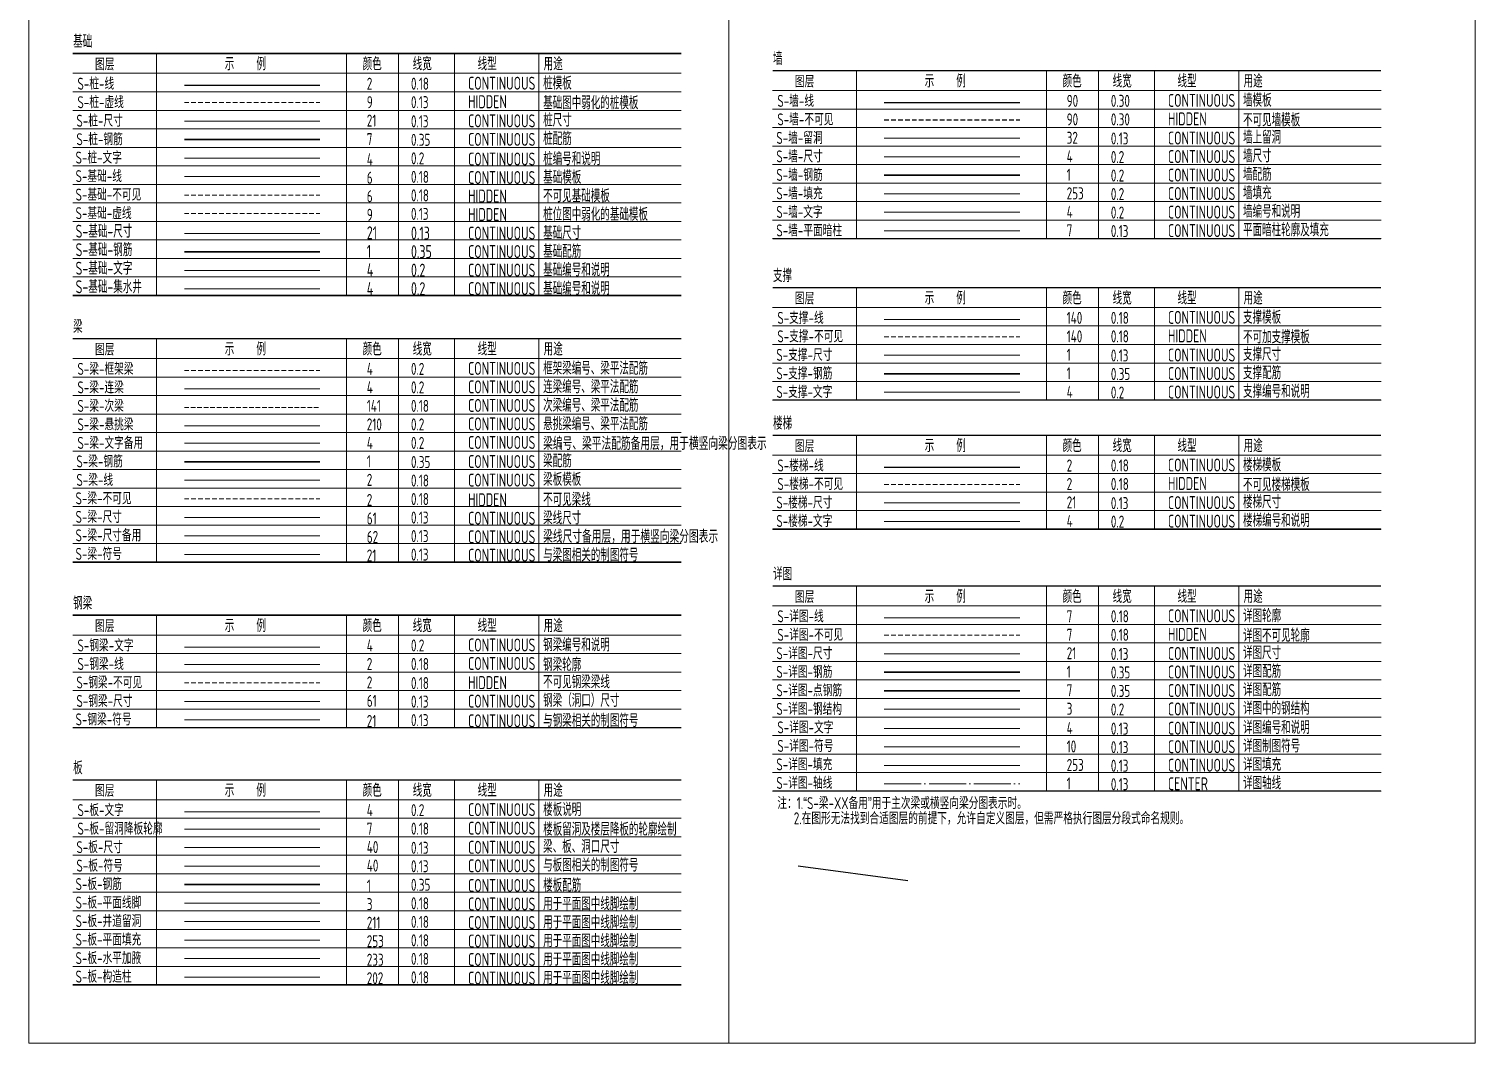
# Model space of a CAD drawing. Extents: x 56246 to 893198, y -950445 to -423535.
# Drawn here: x 56246 to 95298, y -556126 to -528735 of the extents above; entities that cross this region are included whole.
import ezdxf

# ---------------------------------------------------------------- set-up
doc = ezdxf.new("R2010")
doc.units = 0
doc.header["$LTSCALE"] = 500
for name, pattern in [('CONTINOUS', [0]), ('DASH', [0.35, 0.25, -0.1]), ('DOTE', [2.42, 2, -0.2, 0.02, -0.2]), ('HIDDEN', [0.375, 0.25, -0.125])]:
    doc.linetypes.add(name, pattern=pattern)
for name, color, linetype, lineweight in [('0S-基础-不可见', 6, 'HIDDEN', 18), ('0S-基础-尺寸', 21, 'Continuous', 13), ('0S-基础-文字', 4, 'Continuous', 20), ('0S-基础-线', 6, 'Continuous', 18), ('0S-基础-虚线', 9, 'HIDDEN', 13), ('0S-基础-钢筋', 1, 'Continuous', 35), ('0S-基础-集水井', 7, 'Continuous', 18), ('0S-墙-不可见', 30, 'HIDDEN', 30), ('0S-墙-填充', 254, 'Continuous', 13), ('0S-墙-尺寸', 30, 'Continuous', 13), ('0S-墙-平面暗柱', 7, 'Continuous', 18), ('0S-墙-文字', 4, 'Continuous', 20), ('0S-墙-留洞', 210, 'Continuous', 18), ('0S-墙-线', 30, 'Continuous', 30), ('0S-墙-钢筋', 1, 'Continuous', 35), ('0S-支撑-不可见', 140, 'HIDDEN', 20), ('0S-支撑-尺寸', 21, 'Continuous', 13), ('0S-支撑-文字', 4, 'Continuous', 20), ('0S-支撑-线', 140, 'Continuous', 20), ('0S-支撑-钢筋', 1, 'Continuous', 35), ('0S-文字', 4, 'Continuous', 20), ('0S-板-井道留洞', 211, 'Continuous', 18), ('0S-板-尺寸', 21, 'Continuous', 13), ('0S-板-平面填充', 253, 'Continuous', 13), ('0S-板-平面线脚', 3, 'Continuous', 18), ('0S-板-文字', 4, 'Continuous', 20), ('0S-板-构造柱', 202, 'Continuous', 18), ('0S-板-水平加腋', 233, 'Continuous', 18), ('0S-板-留洞降板轮廓', 7, 'Continuous', 18), ('0S-板-符号', 40, 'Continuous', 13), ('0S-板-钢筋', 1, 'Continuous', 35), ('0S-桩-文字', 4, 'Continuous', 20), ('0S-桩-线', 2, 'Continuous', 30), ('0S-桩-虚线', 9, 'HIDDEN', 13), ('0S-桩-钢筋', 7, 'Continuous', 35), ('0S-梁-不可见', 4, 'HIDDEN', 18), ('0S-梁-尺寸', 61, 'Continuous', 13), ('0S-梁-尺寸备用', 62, 'Continuous', 13), ('0S-梁-悬挑梁', 210, 'Continuous', 20), ('0S-梁-文字备用', 2, 'Continuous', 20), ('0S-梁-框架梁', 4, 'HIDDEN', 18), ('0S-梁-次梁', 141, 'DASH', 18), ('0S-梁-符号', 21, 'Continuous', 13), ('0S-梁-线', 5, 'Continuous', 18), ('0S-梁-连梁', 7, 'Continuous', 20), ('0S-梁-钢筋', 1, 'Continuous', 35), ('0S-楼梯-不可见', 2, 'HIDDEN', 18), ('0S-楼梯-尺寸', 21, 'Continuous', 13), ('0S-楼梯-文字', 4, 'Continuous', 20), ('0S-楼梯-线', 2, 'Continuous', 30), ('0S-详图-不可见', 7, 'HIDDEN', 18), ('0S-详图-填充', 253, 'Continuous', 9), ('0S-详图-尺寸', 21, 'Continuous', 13), ('0S-详图-文字', 4, 'Continuous', 20), ('0S-详图-点钢筋', 7, 'CONTINOUS', 35), ('0S-详图-符号', 120, 'Continuous', 13), ('0S-详图-线', 6, 'Continuous', 18), ('0S-详图-轴线', 1, 'DOTE', 13), ('0S-详图-钢筋', 1, 'Continuous', 35), ('0S-详图-钢结构', 3, 'Continuous', 18), ('0S-钢梁-不可见', 3, 'HIDDEN', 18), ('0S-钢梁-尺寸', 61, 'Continuous', 13), ('0S-钢梁-文字', 4, 'Continuous', 20), ('0S-钢梁-符号', 21, 'Continuous', 13), ('0S-钢梁-线', 3, 'Continuous', 18)]:
    doc.layers.add(name, color=color, linetype=linetype, lineweight=lineweight)
doc.layers.add('1', color=7, linetype='Continuous')
doc.styles.add('TSSD-Num', font='tssdeng.shx', dxfattribs={"width": 0.7, "bigfont": 'tssdchn.shx'})

msp = doc.modelspace()

# ---------------------------------------------------------------- linework, layer by layer
at = {"layer": '0S-基础-不可见'}
msp.add_line((60443.0321, -533224.3817), (64101.9371, -533224.3817), dxfattribs=at)
at = {"layer": '0S-基础-尺寸'}
for p, q in [((60443.0321, -531224.3817), (64101.9371, -531224.3817)), ((60443.0321, -534255.6726), (64101.9371, -534255.6726))]:
    msp.add_line(p, q, dxfattribs=at)
at = {"layer": '0S-基础-文字'}
msp.add_line((60443.0321, -535255.6726), (64101.9371, -535255.6726), dxfattribs=at)
at = {"layer": '0S-基础-线'}
msp.add_line((60443.0321, -532724.3817), (64101.9371, -532724.3817), dxfattribs=at)
at = {"layer": '0S-基础-虚线'}
msp.add_line((60443.0321, -533724.3817), (64101.9371, -533724.3817), dxfattribs=at)
at = {"layer": '0S-基础-钢筋'}
msp.add_line((60443.0321, -534755.6726), (64101.9371, -534755.6726), dxfattribs=at)
at = {"layer": '0S-基础-集水井'}
msp.add_line((60443.0321, -535755.6726), (64101.9371, -535755.6726), dxfattribs=at)
at = {"layer": '0S-墙-不可见'}
msp.add_line((79343.0321, -531188.3332), (83001.9371, -531188.3332), dxfattribs=at)
at = {"layer": '0S-墙-填充'}
msp.add_line((79343.0321, -533188.3332), (83001.9371, -533188.3332), dxfattribs=at)
at = {"layer": '0S-墙-尺寸'}
msp.add_line((79343.0321, -532188.3332), (83001.9371, -532188.3332), dxfattribs=at)
at = {"layer": '0S-墙-平面暗柱'}
msp.add_line((79343.0321, -534188.3332), (83001.9371, -534188.3332), dxfattribs=at)
at = {"layer": '0S-墙-文字'}
msp.add_line((79343.0321, -533688.3332), (83001.9371, -533688.3332), dxfattribs=at)
at = {"layer": '0S-墙-留洞'}
msp.add_line((79343.0321, -531688.3332), (83001.9371, -531688.3332), dxfattribs=at)
at = {"layer": '0S-墙-线'}
msp.add_line((79343.0321, -530719.6242), (83001.9371, -530719.6242), dxfattribs=at)
at = {"layer": '0S-墙-钢筋'}
msp.add_line((79343.0321, -532688.3332), (83001.9371, -532688.3332), dxfattribs=at)
at = {"layer": '0S-支撑-不可见'}
msp.add_line((79343.0321, -537048.7631), (83001.9371, -537048.7631), dxfattribs=at)
at = {"layer": '0S-支撑-尺寸'}
msp.add_line((79343.0321, -537548.7631), (83001.9371, -537548.7631), dxfattribs=at)
at = {"layer": '0S-支撑-文字'}
msp.add_line((79343.0321, -538548.7631), (83001.9371, -538548.7631), dxfattribs=at)
at = {"layer": '0S-支撑-线'}
msp.add_line((79343.0321, -536580.0541), (83001.9371, -536580.0541), dxfattribs=at)
at = {"layer": '0S-支撑-钢筋'}
msp.add_line((79343.0321, -538048.7631), (83001.9371, -538048.7631), dxfattribs=at)
at = {"layer": '0S-文字'}
for p, q in [((59694.9251, -529397.5047), (59694.9251, -535933.7219)), ((64821.5832, -529397.5047), (64821.5832, -535933.7219)), ((66224.8467, -529397.5047), (66224.8467, -535933.7219)), ((67741.5413, -529397.5047), (67741.5413, -535933.7219)), ((70014.7271, -529397.5047), (70014.7271, -535933.7219)), ((57429.2004, -529933.7219), (73860.5938, -529933.7219)), ((78594.9251, -529861.4562), (78594.9251, -534397.6734)), ((83721.5833, -529861.4562), (83721.5833, -534397.6734)), ((85124.8467, -529861.4562), (85124.8467, -534397.6734)), ((86641.5413, -529861.4562), (86641.5413, -534397.6734)), ((88914.7272, -529861.4562), (88914.7272, -534397.6734)), ((57429.2004, -530433.7219), (73860.5938, -530433.7219)), ((76329.2004, -530397.6734), (92760.5939, -530397.6734)), ((57429.2004, -530933.7219), (73860.5938, -530933.7219)), ((76329.2004, -530897.6734), (92760.5939, -530897.6734)), ((57429.2004, -531433.7219), (73860.5938, -531433.7219)), ((76329.2004, -531397.6734), (92760.5939, -531397.6734)), ((57429.2004, -531933.7219), (73860.5938, -531933.7219)), ((76329.2004, -531897.6734), (92760.5939, -531897.6734)), ((57429.2004, -532433.7219), (73860.5938, -532433.7219)), ((76329.2004, -532397.6734), (92760.5939, -532397.6734)), ((76329.2004, -532397.6734), (92760.5939, -532397.6734)), ((57429.2004, -532933.7219), (73860.5938, -532933.7219)), ((76329.2004, -532897.6734), (92760.5939, -532897.6734)), ((57429.2004, -533433.7219), (73860.5938, -533433.7219)), ((76329.2004, -533397.6734), (92760.5939, -533397.6734)), ((57429.2004, -533933.7219), (73860.5938, -533933.7219)), ((76329.2004, -533897.6734), (92760.5939, -533897.6734)), ((57429.2004, -534433.7219), (73860.5938, -534433.7219)), ((76329.2004, -534397.6734), (92760.5939, -534397.6734)), ((57429.2004, -534933.7219), (73860.5938, -534933.7219)), ((57429.2004, -535433.7219), (73860.5938, -535433.7219)), ((78594.9251, -535721.8861), (78594.9251, -538758.1033)), ((83721.5833, -535721.8861), (83721.5833, -538758.1033)), ((85124.8467, -535721.8861), (85124.8467, -538758.1033)), ((86641.5413, -535721.8861), (86641.5413, -538758.1033)), ((88914.7272, -535721.8861), (88914.7272, -538758.1033)), ((57429.2004, -535933.7219), (73860.5938, -535933.7219)), ((76329.2004, -536258.1033), (92760.5939, -536258.1033)), ((76329.2004, -536758.1033), (92760.5939, -536758.1033)), ((59694.9251, -537099.6546), (59694.9251, -543135.8718)), ((64821.5832, -537099.6546), (64821.5832, -543135.8718)), ((66224.8467, -537099.6546), (66224.8467, -543135.8718)), ((67741.5413, -537099.6546), (67741.5413, -543135.8718)), ((70014.7271, -537099.6546), (70014.7271, -543135.8718)), ((76329.2004, -537258.1033), (92760.5939, -537258.1033)), ((57429.2004, -537635.8718), (73860.5938, -537635.8718)), ((57429.2004, -538135.8718), (73860.5938, -538135.8718)), ((76329.2004, -537758.1033), (92760.5939, -537758.1033)), ((76329.2004, -538258.1033), (92760.5939, -538258.1033)), ((76329.2004, -538258.1033), (92760.5939, -538258.1033)), ((57429.2004, -538635.8718), (73860.5938, -538635.8718)), ((76329.2004, -538758.1033), (92760.5939, -538758.1033)), ((76329.2004, -538758.1033), (92760.5939, -538758.1033)), ((76329.2004, -538758.1033), (92760.5939, -538758.1033)), ((57429.2004, -539135.8718), (73860.5938, -539135.8718)), ((57429.2004, -539635.8718), (73860.5938, -539635.8718)), ((78594.9251, -539709.3057), (78594.9251, -542245.5229)), ((83721.5833, -539709.3057), (83721.5833, -542245.5229)), ((85124.8467, -539709.3057), (85124.8467, -542245.5229)), ((86641.5413, -539709.3057), (86641.5413, -542245.5229)), ((88914.7272, -539709.3057), (88914.7272, -542245.5229)), ((57429.2004, -540135.8718), (73860.5938, -540135.8718)), ((76329.2004, -540245.5229), (92760.5939, -540245.5229)), ((57429.2004, -540635.8718), (73860.5938, -540635.8718)), ((76329.2004, -540745.5229), (92760.5939, -540745.5229)), ((57429.2004, -541135.8718), (73860.5938, -541135.8718)), ((76329.2004, -541245.5229), (92760.5939, -541245.5229)), ((57429.2004, -541635.8718), (73860.5938, -541635.8718)), ((76329.2004, -541745.5229), (92760.5939, -541745.5229)), ((57429.2004, -542135.8718), (73860.5938, -542135.8718)), ((76329.2004, -542245.5229), (92760.5939, -542245.5229)), ((57429.2004, -542635.8718), (73860.5938, -542635.8718)), ((57429.2004, -543135.8718), (73860.5938, -543135.8718)), ((57429.2004, -543135.8718), (73860.5938, -543135.8718)), ((78594.9251, -543782.7122), (78594.9251, -549318.9294)), ((83721.5833, -543782.7122), (83721.5833, -549318.9294)), ((85124.8467, -543782.7122), (85124.8467, -549318.9294)), ((86641.5413, -543782.7122), (86641.5413, -549318.9294)), ((88914.7272, -543782.7122), (88914.7272, -549318.9294)), ((76329.2004, -544318.9294), (92760.5939, -544318.9294)), ((59694.9251, -544570.0854), (59694.9251, -547606.3026)), ((64821.5832, -544570.0854), (64821.5832, -547606.3026)), ((66224.8467, -544570.0854), (66224.8467, -547606.3026)), ((67741.5413, -544570.0854), (67741.5413, -547606.3026)), ((70014.7271, -544570.0854), (70014.7271, -547606.3026)), ((57429.2004, -545106.3026), (73860.5938, -545106.3026)), ((76329.2004, -544818.9294), (92760.5939, -544818.9294)), ((76329.2004, -545318.9294), (92760.5939, -545318.9294)), ((57429.2004, -545606.3026), (73860.5938, -545606.3026)), ((76329.2004, -545818.9294), (92760.5939, -545818.9294)), ((57429.2004, -546106.3026), (73860.5938, -546106.3026)), ((76329.2004, -546318.9294), (92760.5939, -546318.9294)), ((76329.2004, -546318.9294), (92760.5939, -546318.9294)), ((57429.2004, -546606.3026), (73860.5938, -546606.3026)), ((57429.2004, -547106.3026), (73860.5938, -547106.3026)), ((76329.2004, -546818.9294), (92760.5939, -546818.9294)), ((76329.2004, -546818.9294), (92760.5939, -546818.9294)), ((76329.2004, -547318.9294), (92760.5939, -547318.9294)), ((57429.2004, -547606.3026), (73860.5938, -547606.3026)), ((76329.2004, -547818.9294), (92760.5939, -547818.9294)), ((76329.2004, -548318.9294), (92760.5939, -548318.9294)), ((59694.9251, -549017.8766), (59694.9251, -554554.0938)), ((64821.5832, -549017.8766), (64821.5832, -554554.0938)), ((66224.8467, -549017.8766), (66224.8467, -554554.0938)), ((67741.5413, -549017.8766), (67741.5413, -554554.0938)), ((70014.7271, -549017.8766), (70014.7271, -554554.0938)), ((76329.2004, -548818.9294), (92760.5939, -548818.9294)), ((76329.2004, -549318.9294), (92760.5939, -549318.9294)), ((57429.2004, -549554.0938), (73860.5938, -549554.0938)), ((57429.2004, -550054.0938), (73860.5938, -550054.0938)), ((57429.2004, -550554.0938), (73860.5938, -550554.0938)), ((57429.2004, -551054.0938), (73860.5938, -551054.0938)), ((57429.2004, -551554.0938), (73860.5938, -551554.0938)), ((57429.2004, -552054.0938), (73860.5938, -552054.0938)), ((57429.2004, -552554.0938), (73860.5938, -552554.0938)), ((57429.2004, -553054.0938), (73860.5938, -553054.0938)), ((57429.2004, -553554.0938), (73860.5938, -553554.0938)), ((57429.2004, -554054.0938), (73860.5938, -554054.0938))]:
    msp.add_line(p, q, dxfattribs=at)
for points in [[(56245.7968, -517068.7081), (75145.7968, -517068.7081), (75145.7968, -556125.8303), (56245.7968, -556125.8303)], [(56245.7968, -517068.7081), (95298.1602, -517068.7081), (95298.1602, -556125.8303), (56245.7968, -556125.8303)]]:
    msp.add_lwpolyline(points, close=True, dxfattribs=at)
at = {"layer": '0S-文字', "const_width": 40}
for points in [[(57429.2004, -529397.5047), (73860.5938, -529397.5047)], [(76329.2004, -529861.4562), (92760.5939, -529861.4562)], [(76329.2004, -534397.6734), (92760.5939, -534397.6734)], [(76329.2004, -535721.8861), (92760.5939, -535721.8861)], [(57429.2004, -535933.7219), (73860.5938, -535933.7219)], [(57429.2004, -537099.6546), (73860.5938, -537099.6546)], [(76329.2004, -538758.1033), (92760.5939, -538758.1033)], [(76329.2004, -539709.3057), (92760.5939, -539709.3057)], [(76329.2004, -542245.5229), (92760.5939, -542245.5229)], [(57429.2004, -543135.8718), (73860.5938, -543135.8718)], [(76329.2004, -543782.7122), (92760.5939, -543782.7122)], [(57429.2004, -544570.0854), (73860.5938, -544570.0854)], [(57429.2004, -547606.3026), (73860.5938, -547606.3026)], [(57429.2004, -549017.8766), (73860.5938, -549017.8766)], [(76329.2004, -549318.9294), (92760.5939, -549318.9294)], [(57429.2004, -554554.0938), (73860.5938, -554554.0938)]]:
    msp.add_lwpolyline(points, dxfattribs=at)
at = {"layer": '0S-板-井道留洞'}
msp.add_line((60443.0321, -552844.7536), (64101.9371, -552844.7536), dxfattribs=at)
at = {"layer": '0S-板-尺寸'}
msp.add_line((60443.0321, -550844.7536), (64101.9371, -550844.7536), dxfattribs=at)
at = {"layer": '0S-板-平面填充'}
msp.add_line((60443.0321, -553344.7536), (64101.9371, -553344.7536), dxfattribs=at)
at = {"layer": '0S-板-平面线脚', "ltscale": 3000}
msp.add_line((60443.0321, -552344.7536), (64101.9371, -552344.7536), dxfattribs=at)
at = {"layer": '0S-板-文字'}
msp.add_line((60443.0321, -549876.0446), (64101.9371, -549876.0446), dxfattribs=at)
at = {"layer": '0S-板-构造柱'}
msp.add_line((60443.0321, -554344.7536), (64101.9371, -554344.7536), dxfattribs=at)
at = {"layer": '0S-板-水平加腋'}
msp.add_line((60443.0321, -553844.7536), (64101.9371, -553844.7536), dxfattribs=at)
at = {"layer": '0S-板-留洞降板轮廓'}
msp.add_line((60443.0321, -550344.7536), (64101.9371, -550344.7536), dxfattribs=at)
at = {"layer": '0S-板-符号'}
msp.add_line((60443.0321, -551344.7536), (64101.9371, -551344.7536), dxfattribs=at)
at = {"layer": '0S-板-钢筋'}
msp.add_line((60443.0321, -551844.7536), (64101.9371, -551844.7536), dxfattribs=at)
at = {"layer": '0S-桩-文字'}
msp.add_line((60443.0321, -532224.3817), (64101.9371, -532224.3817), dxfattribs=at)
at = {"layer": '0S-桩-线'}
msp.add_line((60443.0321, -530255.6726), (64101.9371, -530255.6726), dxfattribs=at)
at = {"layer": '0S-桩-虚线'}
msp.add_line((60443.0321, -530724.3817), (64101.9371, -530724.3817), dxfattribs=at)
at = {"layer": '0S-桩-钢筋'}
msp.add_line((60443.0321, -531724.3817), (64101.9371, -531724.3817), dxfattribs=at)
at = {"layer": '0S-梁-不可见'}
msp.add_line((60443.0321, -541426.5316), (64101.9371, -541426.5316), dxfattribs=at)
at = {"layer": '0S-梁-尺寸'}
msp.add_line((60443.0321, -541926.5316), (64101.9371, -541926.5316), dxfattribs=at)
at = {"layer": '0S-梁-尺寸备用'}
msp.add_line((60443.0321, -542426.5316), (64101.9371, -542426.5316), dxfattribs=at)
at = {"layer": '0S-梁-悬挑梁'}
msp.add_line((60443.0321, -539457.8226), (64101.9371, -539457.8226), dxfattribs=at)
at = {"layer": '0S-梁-文字备用'}
msp.add_line((60443.0321, -539926.5316), (64101.9371, -539926.5316), dxfattribs=at)
at = {"layer": '0S-梁-框架梁'}
msp.add_line((60443.0321, -537957.8226), (64101.9371, -537957.8226), dxfattribs=at)
at = {"layer": '0S-梁-次梁'}
msp.add_line((60443.0321, -538957.8226), (64101.9371, -538957.8226), dxfattribs=at)
at = {"layer": '0S-梁-符号'}
msp.add_line((60443.0321, -542926.5316), (64101.9371, -542926.5316), dxfattribs=at)
at = {"layer": '0S-梁-线'}
msp.add_line((60443.0321, -540926.5316), (64101.9371, -540926.5316), dxfattribs=at)
at = {"layer": '0S-梁-连梁'}
msp.add_line((60443.0321, -538457.8226), (64101.9371, -538457.8226), dxfattribs=at)
at = {"layer": '0S-梁-钢筋'}
msp.add_line((60443.0321, -540426.5316), (64101.9371, -540426.5316), dxfattribs=at)
at = {"layer": '0S-楼梯-不可见'}
msp.add_line((79343.0321, -541036.1827), (83001.9371, -541036.1827), dxfattribs=at)
at = {"layer": '0S-楼梯-尺寸'}
msp.add_line((79343.0321, -541536.1827), (83001.9371, -541536.1827), dxfattribs=at)
at = {"layer": '0S-楼梯-文字'}
msp.add_line((79343.0321, -542036.1827), (83001.9371, -542036.1827), dxfattribs=at)
at = {"layer": '0S-楼梯-线'}
msp.add_line((79343.0321, -540567.4737), (83001.9371, -540567.4737), dxfattribs=at)
at = {"layer": '0S-详图-不可见'}
msp.add_line((79343.0321, -545109.5892), (83001.9371, -545109.5892), dxfattribs=at)
at = {"layer": '0S-详图-填充'}
msp.add_line((79343.0321, -548627.6978), (83001.9371, -548627.6978), dxfattribs=at)
at = {"layer": '0S-详图-尺寸'}
msp.add_line((79343.0321, -545609.5892), (83001.9371, -545609.5892), dxfattribs=at)
at = {"layer": '0S-详图-文字'}
msp.add_line((79343.0321, -547627.6978), (83001.9371, -547627.6978), dxfattribs=at)
at = {"layer": '0S-详图-点钢筋'}
msp.add_line((79343.0321, -546609.5892), (83001.9371, -546609.5892), dxfattribs=at)
at = {"layer": '0S-详图-符号'}
msp.add_line((79343.0321, -548127.6978), (83001.9371, -548127.6978), dxfattribs=at)
at = {"layer": '0S-详图-线'}
msp.add_line((79343.0321, -544640.8802), (83001.9371, -544640.8802), dxfattribs=at)
at = {"layer": '0S-详图-轴线'}
msp.add_line((79343.0321, -549127.6978), (83001.9371, -549127.6978), dxfattribs=at)
at = {"layer": '0S-详图-钢筋'}
msp.add_line((79343.0321, -546109.5892), (83001.9371, -546109.5892), dxfattribs=at)
at = {"layer": '0S-详图-钢结构'}
msp.add_line((79343.0321, -547109.5892), (83001.9371, -547109.5892), dxfattribs=at)
at = {"layer": '0S-钢梁-不可见'}
msp.add_line((60443.0321, -546396.9624), (64101.9371, -546396.9624), dxfattribs=at)
at = {"layer": '0S-钢梁-尺寸'}
msp.add_line((60443.0321, -546896.9624), (64101.9371, -546896.9624), dxfattribs=at)
at = {"layer": '0S-钢梁-文字'}
msp.add_line((60443.0321, -545428.2534), (64101.9371, -545428.2534), dxfattribs=at)
at = {"layer": '0S-钢梁-符号'}
msp.add_line((60443.0321, -547396.9624), (64101.9371, -547396.9624), dxfattribs=at)
at = {"layer": '0S-钢梁-线'}
msp.add_line((60443.0321, -545896.9624), (64101.9371, -545896.9624), dxfattribs=at)
at = {"layer": '1'}
msp.add_line((77022.5413, -551342.2253), (79977.2155, -551735.8557), dxfattribs=at)

# ---------------------------------------------------------------- texts
at = {"layer": '0S-基础-不可见', "style": 'TSSD-Num', "width": 0.7}
for s, p in [('S-基础-不可见', (57505.5633, -533373.2747)), ('6', (65370.3309, -533416.2581)), ('0.18', (66562.3996, -533393.0364))]:
    msp.add_text(s, height=325, dxfattribs=at).set_placement(p)
at = {"layer": '0S-基础-尺寸', "style": 'TSSD-Num', "width": 0.7}
for s, height, p in [('S-桩-尺寸', 325, (57529.0451, -531376.4435)), ('21', 325, (65370.3309, -531373.2747)), ('0.13', 325, (66562.3996, -531393.0364)), ('S-基础-尺寸', 350, (57505.5633, -534373.2747)), ('21', 350, (65370.3309, -534416.2581)), ('0.13', 350, (66562.3996, -534424.3274))]:
    msp.add_text(s, height=height, dxfattribs=at).set_placement(p)
at = {"layer": '0S-基础-文字', "style": 'TSSD-Num', "width": 0.7}
for s, p in [('S-基础-文字', (57505.5633, -535373.2747)), ('4', (65370.3309, -535416.2581)), ('0.2', (66562.3996, -535424.3274))]:
    msp.add_text(s, height=350, dxfattribs=at).set_placement(p)
at = {"layer": '0S-基础-线', "style": 'TSSD-Num', "width": 0.7}
for s, p in [('S-基础-线', (57505.5633, -532873.2747)), ('6', (65370.3309, -532916.2581)), ('0.18', (66562.3996, -532893.0364))]:
    msp.add_text(s, height=325, dxfattribs=at).set_placement(p)
at = {"layer": '0S-基础-虚线', "style": 'TSSD-Num', "width": 0.7}
for s, p in [('S-基础-虚线', (57505.5633, -533873.2747)), ('9', (65370.3309, -533916.2581)), ('0.13', (66562.3996, -533893.0364))]:
    msp.add_text(s, height=325, dxfattribs=at).set_placement(p)
at = {"layer": '0S-基础-钢筋', "style": 'TSSD-Num', "width": 0.7}
for s, p in [('S-基础-钢筋', (57505.5633, -534873.2747)), ('1', (65370.3309, -534916.2581)), ('0.35', (66562.3996, -534924.3274))]:
    msp.add_text(s, height=350, dxfattribs=at).set_placement(p)
at = {"layer": '0S-基础-集水井', "style": 'TSSD-Num', "width": 0.7}
for s, p in [('S-基础-集水井', (57505.5633, -535873.2747)), ('4', (65370.3309, -535916.2581)), ('0.2', (66562.3996, -535924.3274))]:
    msp.add_text(s, height=350, dxfattribs=at).set_placement(p)
at = {"layer": '0S-墙-不可见', "style": 'TSSD-Num', "width": 0.7}
for s, p in [('S-墙-不可见', (76456.8656, -531340.395)), ('90', (84270.331, -531340.395)), ('0.30', (85462.3996, -531340.395))]:
    msp.add_text(s, height=325, dxfattribs=at).set_placement(p)
at = {"layer": '0S-墙-填充', "style": 'TSSD-Num', "width": 0.7}
for s, p in [('S-墙-填充', (76429.0451, -533340.395)), ('253', (84270.331, -533337.2262)), ('0.2', (85462.3996, -533356.988))]:
    msp.add_text(s, height=325, dxfattribs=at).set_placement(p)
at = {"layer": '0S-墙-尺寸', "style": 'TSSD-Num', "width": 0.7}
for s, p in [('S-墙-尺寸', (76429.0451, -532340.395)), ('4', (84270.331, -532337.2262)), ('0.2', (85462.3996, -532356.988))]:
    msp.add_text(s, height=325, dxfattribs=at).set_placement(p)
at = {"layer": '0S-墙-平面暗柱', "style": 'TSSD-Num', "width": 0.7}
for s, p in [('S-墙-平面暗柱', (76429.0451, -534340.395)), ('7', (84270.331, -534337.2262)), ('0.13', (85462.3996, -534356.988))]:
    msp.add_text(s, height=325, dxfattribs=at).set_placement(p)
at = {"layer": '0S-墙-文字', "style": 'TSSD-Num', "width": 0.7}
for s, p in [('S-墙-文字', (76429.0451, -533840.395)), ('4', (84270.331, -533837.2262)), ('0.2', (85462.3996, -533856.988))]:
    msp.add_text(s, height=325, dxfattribs=at).set_placement(p)
at = {"layer": '0S-墙-留洞', "style": 'TSSD-Num', "width": 0.7}
for s, p in [('S-墙-留洞', (76429.0451, -531840.395)), ('32', (84270.331, -531837.2262)), ('0.13', (85462.3996, -531856.988))]:
    msp.add_text(s, height=325, dxfattribs=at).set_placement(p)
at = {"layer": '0S-墙-线', "style": 'TSSD-Num', "width": 0.7}
for s, p in [('S-墙-线', (76456.8656, -530840.395)), ('90', (84270.331, -530840.395)), ('0.30', (85462.3996, -530840.395))]:
    msp.add_text(s, height=325, dxfattribs=at).set_placement(p)
at = {"layer": '0S-墙-钢筋', "style": 'TSSD-Num', "width": 0.7}
for s, p in [('S-墙-钢筋', (76429.0451, -532840.395)), ('1', (84270.331, -532837.2262)), ('0.2', (85462.3996, -532856.988))]:
    msp.add_text(s, height=325, dxfattribs=at).set_placement(p)
at = {"layer": '0S-支撑-不可见', "style": 'TSSD-Num', "width": 0.7}
for s, p in [('S-支撑-不可见', (76456.8656, -537200.8249)), ('140', (84270.331, -537200.8249)), ('0.18', (85462.3996, -537200.8249))]:
    msp.add_text(s, height=325, dxfattribs=at).set_placement(p)
at = {"layer": '0S-支撑-尺寸', "style": 'TSSD-Num', "width": 0.7}
for s, p in [('S-支撑-尺寸', (76429.0451, -537700.8249)), ('1', (84270.331, -537697.6561)), ('0.13', (85462.3996, -537717.4179))]:
    msp.add_text(s, height=325, dxfattribs=at).set_placement(p)
at = {"layer": '0S-支撑-文字', "style": 'TSSD-Num', "width": 0.7}
for s, p in [('S-支撑-文字', (76429.0451, -538700.8249)), ('4', (84270.331, -538697.6561)), ('0.2', (85462.3996, -538717.4179))]:
    msp.add_text(s, height=325, dxfattribs=at).set_placement(p)
at = {"layer": '0S-支撑-线', "style": 'TSSD-Num', "width": 0.7}
for s, p in [('S-支撑-线', (76456.8656, -536700.8249)), ('140', (84270.331, -536700.8249)), ('0.18', (85462.3996, -536700.8249))]:
    msp.add_text(s, height=325, dxfattribs=at).set_placement(p)
at = {"layer": '0S-支撑-钢筋', "style": 'TSSD-Num', "width": 0.7}
for s, p in [('S-支撑-钢筋', (76429.0451, -538200.8249)), ('1', (84270.331, -538197.6561)), ('0.35', (85462.3996, -538217.4179))]:
    msp.add_text(s, height=325, dxfattribs=at).set_placement(p)
at = {"layer": '0S-文字', "style": 'TSSD-Num'}
for s, height, width, p in [('基础', 350, 0.7, (57440.1153, -529246.6672)), ('图层', 325, 0.7, (58030.5787, -529852.8338)), ('示    例', 350, 0.7, (61536.0473, -529852.8338)), ('颜色', 350, 0.7, (65258.2088, -529852.8338)), ('线宽', 350, 0.7, (66610.1133, -529852.8338)), ('线型', 350, 0.7, (68362.6951, -529852.8338)), ('用途', 350, 0.7, (70146.6841, -529852.8338)), ('墙', 350, 0.7, (76340.1154, -529710.6188)), ('示    例', 350, 0.7, (80436.0474, -530316.7854)), ('颜色', 350, 0.7, (84158.2088, -530316.7854)), ('线宽', 350, 0.7, (85510.1133, -530316.7854)), ('线型', 350, 0.7, (87262.6951, -530316.7854)), ('用途', 350, 0.7, (89046.6841, -530316.7854)), ('CONTINUOUS', 350, 0.7, (68103.3541, -530376.4435)), ('桩模板', 350, 0.7, (70132.3578, -530373.2747)), ('图层', 325, 0.7, (76930.5788, -530316.7854)), ('HIDDEN', 350, 0.7, (68103.3541, -530876.4435)), ('基础图中弱化的桩模板', 350, 0.7, (70132.3578, -530904.5656)), ('CONTINUOUS', 350, 0.7, (87003.3542, -530840.395)), ('墙模板', 350, 0.7, (89032.3579, -530837.2262)), ('CONTINUOUS', 350, 0.7, (68103.3541, -531393.0364)), ('桩尺寸', 350, 0.7, (70132.3578, -531373.2747)), ('HIDDEN', 350, 0.7, (87003.3542, -531340.395)), ('不可见墙模板', 350, 0.7, (89032.3579, -531368.5172)), ('桩配筋', 350, 0.7, (70132.3578, -531873.2747)), ('墙上留洞', 350, 0.7, (89032.3579, -531837.2262)), ('CONTINUOUS', 350, 0.7, (68103.3541, -531893.0364)), ('CONTINUOUS', 350, 0.7, (87003.3542, -531856.988)), ('CONTINUOUS', 350, 0.7, (68103.3541, -532424.3274)), ('桩编号和说明', 350, 0.7, (70132.3578, -532416.2581)), ('CONTINUOUS', 350, 0.7, (87003.3542, -532356.988)), ('墙尺寸', 350, 0.7, (89032.3579, -532337.2262)), ('CONTINUOUS', 350, 0.7, (68103.3541, -532924.3274)), ('基础模板', 350, 0.7, (70132.3578, -532916.2581)), ('CONTINUOUS', 350, 0.7, (87003.3542, -532856.988)), ('墙配筋', 350, 0.7, (89032.3579, -532837.2262)), ('不可见基础模板', 350, 0.7, (70132.3578, -533416.2581)), ('CONTINUOUS', 350, 0.7, (87003.3542, -533356.988)), ('墙填充', 350, 0.7, (89032.3579, -533337.2262)), ('HIDDEN', 350, 0.7, (68103.3541, -533424.3274)), ('墙编号和说明', 350, 0.7, (89032.3579, -533837.2262)), ('HIDDEN', 350, 0.7, (68103.3541, -533924.3274)), ('桩位图中弱化的基础模板', 350, 0.7, (70132.3578, -533916.2581)), ('CONTINUOUS', 350, 0.7, (87003.3542, -533856.988)), ('CONTINUOUS', 350, 0.7, (68103.3541, -534424.3274)), ('基础尺寸', 350, 0.7, (70132.3578, -534416.2581)), ('CONTINUOUS', 350, 0.7, (87003.3542, -534356.988)), ('平面暗柱轮廓及填充', 350, 0.7, (89032.3579, -534337.2262)), ('CONTINUOUS', 350, 0.7, (68103.3541, -534924.3274)), ('基础配筋', 350, 0.7, (70132.3578, -534916.2581)), ('CONTINUOUS', 350, 0.7, (68103.3541, -535424.3274)), ('基础编号和说明', 350, 0.7, (70132.3578, -535416.2581)), ('支撑', 350, 0.7, (76340.1154, -535571.0487)), ('CONTINUOUS', 350, 0.7, (68103.3541, -535924.3274)), ('基础编号和说明', 350, 0.7, (70132.3578, -535916.2581)), ('示    例', 350, 0.7, (80436.0474, -536177.2152)), ('颜色', 350, 0.7, (84158.2088, -536177.2152)), ('线宽', 350, 0.7, (85510.1133, -536177.2152)), ('线型', 350, 0.7, (87262.6951, -536177.2152)), ('用途', 350, 0.7, (89046.6841, -536177.2152)), ('图层', 325, 0.7, (76930.5788, -536177.2152)), ('梁', 350, 0.7, (57440.1153, -536948.8172)), ('CONTINUOUS', 350, 0.7, (87003.3542, -536700.8249)), ('支撑模板', 350, 0.7, (89032.3579, -536697.6561)), ('HIDDEN', 350, 0.7, (87003.3542, -537200.8249)), ('不可加支撑模板', 350, 0.7, (89032.3579, -537228.9471)), ('图层', 325, 0.7, (58030.5787, -537554.9838)), ('示    例', 350, 0.7, (61536.0473, -537554.9838)), ('颜色', 350, 0.7, (65258.2088, -537554.9838)), ('线宽', 350, 0.7, (66610.1133, -537554.9838)), ('线型', 350, 0.7, (68362.6951, -537554.9838)), ('用途', 350, 0.7, (70146.6841, -537554.9838)), ('支撑尺寸', 350, 0.7, (89032.3579, -537697.6561)), ('CONTINUOUS', 350, 0.7, (68103.3541, -538078.5934)), ('框架梁编号、梁平法配筋', 350, 0.7, (70132.3578, -538075.4246)), ('CONTINUOUS', 350, 0.7, (87003.3542, -537717.4179)), ('CONTINUOUS', 350, 0.7, (87003.3542, -538217.4179)), ('支撑配筋', 350, 0.7, (89032.3579, -538197.6561)), ('CONTINUOUS', 350, 0.7, (68103.3541, -538578.5934)), ('连梁编号、梁平法配筋', 350, 0.7, (70132.3578, -538575.4246)), ('CONTINUOUS', 350, 0.7, (87003.3542, -538717.4179)), ('支撑编号和说明', 350, 0.7, (89032.3579, -538697.6561)), ('CONTINUOUS', 350, 0.7, (68103.3541, -539078.5934)), ('次梁编号、梁平法配筋', 350, 0.7, (70132.3578, -539075.4246)), ('CONTINUOUS', 350, 0.7, (68103.3541, -539578.5934)), ('悬挑梁编号、梁平法配筋', 350, 0.7, (70132.3578, -539575.4246)), ('楼梯', 350, 0.7, (76340.1154, -539558.4683)), ('CONTINUOUS', 350, 0.7, (68103.3541, -540078.5934)), ('梁编号、梁平法配筋备用层，用于横竖向梁分图表示', 350, 0.6, (70132.3578, -540106.7156)), ('图层', 325, 0.7, (76930.5788, -540164.6349)), ('示    例', 350, 0.7, (80436.0474, -540164.6349)), ('颜色', 350, 0.7, (84158.2088, -540164.6349)), ('线宽', 350, 0.7, (85510.1133, -540164.6349)), ('线型', 350, 0.7, (87262.6951, -540164.6349)), ('用途', 350, 0.7, (89046.6841, -540164.6349)), ('CONTINUOUS', 350, 0.7, (68103.3541, -540595.1864)), ('梁配筋', 350, 0.7, (70132.3578, -540575.4246)), ('CONTINUOUS', 350, 0.7, (87003.3542, -540688.2445)), ('楼梯模板', 350, 0.7, (89032.3579, -540685.0757)), ('CONTINUOUS', 350, 0.7, (68103.3541, -541095.1864)), ('梁板模板', 350, 0.7, (70132.3578, -541075.4246)), ('HIDDEN', 350, 0.7, (87003.3542, -541188.2445)), ('不可见楼梯模板', 350, 0.7, (89032.3579, -541216.3667)), ('不可见梁线', 350, 0.7, (70132.3578, -541618.4081)), ('HIDDEN', 350, 0.7, (68103.3541, -541626.4774)), ('CONTINUOUS', 350, 0.7, (87003.3542, -541704.8375)), ('楼梯尺寸', 350, 0.7, (89032.3579, -541685.0757)), ('CONTINUOUS', 350, 0.7, (68103.3541, -542126.4774)), ('梁线尺寸', 350, 0.7, (70132.3578, -542118.4081)), ('CONTINUOUS', 350, 0.7, (87003.3542, -542204.8375)), ('楼梯编号和说明', 350, 0.7, (89032.3579, -542185.0757)), ('CONTINUOUS', 350, 0.7, (68103.3541, -542626.4774)), ('梁线尺寸备用层，用于横竖向梁分图表示', 350, 0.6, (70132.3578, -542618.4081)), ('CONTINUOUS', 350, 0.7, (68103.3541, -543126.4774)), ('与梁图相关的制图符号', 350, 0.7, (70132.3578, -543118.4081)), ('详图', 350, 0.7, (76340.1154, -543631.8748)), ('图层', 325, 0.7, (76930.5788, -544238.0413)), ('示    例', 350, 0.7, (80436.0474, -544238.0413)), ('颜色', 350, 0.7, (84158.2088, -544238.0413)), ('线宽', 350, 0.7, (85510.1133, -544238.0413)), ('线型', 350, 0.7, (87262.6951, -544238.0413)), ('用途', 350, 0.7, (89046.6841, -544238.0413)), ('钢梁', 350, 0.7, (57440.1153, -544419.248)), ('详图轮廓', 350, 0.7, (89032.3579, -544758.4822)), ('图层', 325, 0.7, (58030.5787, -545025.4145)), ('示    例', 350, 0.7, (61536.0473, -545025.4145)), ('颜色', 350, 0.7, (65258.2088, -545025.4145)), ('线宽', 350, 0.7, (66610.1133, -545025.4145)), ('线型', 350, 0.7, (68362.6951, -545025.4145)), ('用途', 350, 0.7, (70146.6841, -545025.4145)), ('CONTINUOUS', 350, 0.7, (87003.3542, -544761.651)), ('钢梁编号和说明', 350, 0.7, (70132.3578, -545545.8554)), ('HIDDEN', 350, 0.7, (87003.3542, -545261.651)), ('详图不可见轮廓', 350, 0.7, (89032.3579, -545289.7732)), ('CONTINUOUS', 350, 0.7, (68103.3541, -545549.0242)), ('CONTINUOUS', 350, 0.7, (87003.3542, -545778.244)), ('详图尺寸', 350, 0.7, (89032.3579, -545758.4822)), ('CONTINUOUS', 350, 0.7, (68103.3541, -546049.0242)), ('钢梁轮廓', 350, 0.7, (70132.3578, -546077.1464)), ('CONTINUOUS', 350, 0.7, (87003.3542, -546278.244)), ('详图配筋', 350, 0.7, (89032.3579, -546258.4822)), ('HIDDEN', 350, 0.7, (68103.3541, -546565.6172)), ('不可见钢梁梁线', 350, 0.7, (70132.3578, -546545.8554)), ('CONTINUOUS', 350, 0.7, (68103.3541, -547065.6172)), ('钢梁（洞口）尺寸', 350, 0.7, (70132.3578, -547045.8554)), ('CONTINUOUS', 350, 0.7, (87003.3542, -546778.244)), ('详图配筋', 350, 0.7, (89032.3579, -546758.4822)), ('CONTINUOUS', 350, 0.7, (87003.3542, -547278.244)), ('详图中的钢结构', 350, 0.7, (89032.3579, -547258.4822)), ('CONTINUOUS', 350, 0.7, (68103.3541, -547596.9081)), ('与钢梁相关的制图符号', 350, 0.7, (70132.3578, -547588.8389)), ('CONTINUOUS', 350, 0.7, (87003.3542, -547796.3526)), ('详图编号和说明', 350, 0.7, (89032.3579, -547776.5908)), ('详图制图符号', 350, 0.7, (89032.3579, -548276.5908)), ('CONTINUOUS', 350, 0.7, (87003.3542, -548296.3526)), ('板', 350, 0.7, (57440.1153, -548867.0392)), ('CONTINUOUS', 350, 0.7, (87003.3542, -548796.3526)), ('详图填充', 350, 0.7, (89032.3579, -548776.5908)), ('CENTER', 350, 0.7, (87003.3542, -549296.3526)), ('详图轴线', 350, 0.7, (89032.3579, -549276.5908)), ('图层', 325, 0.7, (58030.5787, -549473.2057)), ('示    例', 350, 0.7, (61536.0473, -549473.2057)), ('颜色', 350, 0.7, (65258.2088, -549473.2057)), ('线宽', 350, 0.7, (66610.1133, -549473.2057)), ('线型', 350, 0.7, (68362.6951, -549473.2057)), ('用途', 350, 0.7, (70146.6841, -549473.2057)), ('CONTINUOUS', 350, 0.7, (68103.3541, -549996.8154)), ('楼板说明', 350, 0.7, (70132.3578, -549993.6466)), ('CONTINUOUS', 350, 0.7, (68103.3541, -550496.8154)), ('楼板留洞及楼层降板的轮廓绘制', 350, 0.7, (70132.3578, -550524.9376)), ('梁、板、洞口尺寸', 350, 0.7, (70132.3578, -550993.6466)), ('CONTINUOUS', 350, 0.7, (68103.3541, -551013.4084)), ('CONTINUOUS', 350, 0.7, (68103.3541, -551513.4084)), ('与板图相关的制图符号', 350, 0.7, (70132.3578, -551493.6466)), ('CONTINUOUS', 350, 0.7, (68103.3541, -552044.6993)), ('楼板配筋', 350, 0.7, (70132.3578, -552036.6301)), ('CONTINUOUS', 350, 0.7, (68103.3541, -552544.6993)), ('用于平面图中线脚绘制', 350, 0.7, (70132.3578, -552536.6301))]:
    msp.add_text(s, height=height, dxfattribs=dict(at, width=width)).set_placement(p)
at = {"layer": '0S-板-井道留洞', "style": 'TSSD-Num', "width": 0.7}
for s, height, p in [('S-板-井道留洞', 325, (57505.5633, -552993.6466)), ('211', 325, (65370.3309, -553036.6301)), ('0.18', 325, (66562.3996, -553013.4084)), ('CONTINUOUS', 350, (68103.3541, -553044.6993)), ('用于平面图中线脚绘制', 350, (70132.3578, -553036.6301))]:
    msp.add_text(s, height=height, dxfattribs=at).set_placement(p)
at = {"layer": '0S-板-尺寸', "style": 'TSSD-Num', "width": 0.7}
for s, p in [('S-板-尺寸', (57529.0451, -550996.8154)), ('40', (65370.3309, -550993.6466)), ('0.13', (66562.3996, -551013.4084))]:
    msp.add_text(s, height=325, dxfattribs=at).set_placement(p)
at = {"layer": '0S-板-平面填充', "style": 'TSSD-Num', "width": 0.7}
for s, height, p in [('S-板-平面填充', 325, (57505.5633, -553493.6466)), ('253', 325, (65370.3309, -553536.6301)), ('0.18', 325, (66562.3996, -553513.4084)), ('CONTINUOUS', 350, (68103.3541, -553544.6993)), ('用于平面图中线脚绘制', 350, (70132.3578, -553536.6301))]:
    msp.add_text(s, height=height, dxfattribs=at).set_placement(p)
at = {"layer": '0S-板-平面线脚', "ltscale": 3000, "style": 'TSSD-Num', "width": 0.7}
for s, p in [('S-板-平面线脚', (57505.5633, -552493.6466)), ('0.18', (66562.3996, -552513.4084)), ('3', (65370.3309, -552536.6301))]:
    msp.add_text(s, height=325, dxfattribs=at).set_placement(p)
at = {"layer": '0S-板-文字', "style": 'TSSD-Num', "width": 0.7}
for s, p in [('S-板-文字', (57556.8656, -549996.8154)), ('4', (65370.3309, -549996.8154)), ('0.2', (66562.3996, -549996.8154))]:
    msp.add_text(s, height=325, dxfattribs=at).set_placement(p)
at = {"layer": '0S-板-构造柱', "style": 'TSSD-Num', "width": 0.7}
for s, height, p in [('S-板-构造柱', 325, (57505.5633, -554493.6466)), ('用于平面图中线脚绘制', 350, (70132.3578, -554536.6301)), ('202', 325, (65370.3309, -554536.6301)), ('0.18', 325, (66562.3996, -554513.4084)), ('CONTINUOUS', 350, (68103.3541, -554544.6993))]:
    msp.add_text(s, height=height, dxfattribs=at).set_placement(p)
at = {"layer": '0S-板-水平加腋', "style": 'TSSD-Num', "width": 0.7}
for s, height, p in [('S-板-水平加腋', 325, (57505.5633, -553993.6466)), ('233', 325, (65370.3309, -554036.6301)), ('0.18', 325, (66562.3996, -554013.4084)), ('CONTINUOUS', 350, (68103.3541, -554044.6993)), ('用于平面图中线脚绘制', 350, (70132.3578, -554036.6301))]:
    msp.add_text(s, height=height, dxfattribs=at).set_placement(p)
at = {"layer": '0S-板-留洞降板轮廓', "style": 'TSSD-Num', "width": 0.7}
for s, p in [('S-板-留洞降板轮廓', (57556.8656, -550496.8154)), ('7', (65370.3309, -550496.8154)), ('0.18', (66562.3996, -550496.8154))]:
    msp.add_text(s, height=325, dxfattribs=at).set_placement(p)
at = {"layer": '0S-板-符号', "style": 'TSSD-Num', "width": 0.7}
for s, p in [('S-板-符号', (57529.0451, -551496.8154)), ('40', (65370.3309, -551493.6466)), ('0.13', (66562.3996, -551513.4084))]:
    msp.add_text(s, height=325, dxfattribs=at).set_placement(p)
at = {"layer": '0S-板-钢筋', "style": 'TSSD-Num', "width": 0.7}
for s, p in [('S-板-钢筋', (57505.5633, -551993.6466)), ('1', (65370.3309, -552036.6301)), ('0.35', (66562.3996, -552013.4084))]:
    msp.add_text(s, height=325, dxfattribs=at).set_placement(p)
at = {"layer": '0S-桩-文字', "style": 'TSSD-Num', "width": 0.7}
for s, p in [('S-桩-文字', (57505.5633, -532373.2747)), ('4', (65370.3309, -532416.2581)), ('0.2', (66562.3996, -532393.0364))]:
    msp.add_text(s, height=325, dxfattribs=at).set_placement(p)
at = {"layer": '0S-桩-线', "style": 'TSSD-Num', "width": 0.7}
for s, p in [('S-桩-线', (57556.8656, -530376.4435)), ('2', (65370.3309, -530376.4435)), ('0.18', (66562.3996, -530376.4435))]:
    msp.add_text(s, height=325, dxfattribs=at).set_placement(p)
at = {"layer": '0S-桩-虚线', "style": 'TSSD-Num', "width": 0.7}
for s, p in [('S-桩-虚线', (57556.8656, -530876.4435)), ('9', (65370.3309, -530876.4435)), ('0.13', (66562.3996, -530876.4435))]:
    msp.add_text(s, height=325, dxfattribs=at).set_placement(p)
at = {"layer": '0S-桩-钢筋', "style": 'TSSD-Num', "width": 0.7}
for s, p in [('S-桩-钢筋', (57529.0451, -531876.4435)), ('7', (65370.3309, -531873.2747)), ('0.35', (66562.3996, -531893.0364))]:
    msp.add_text(s, height=325, dxfattribs=at).set_placement(p)
at = {"layer": '0S-梁-不可见', "style": 'TSSD-Num', "width": 0.7}
for s, p in [('S-梁-不可见', (57505.5633, -541575.4246)), ('2', (65370.3309, -541618.4081)), ('0.18', (66562.3996, -541595.1864))]:
    msp.add_text(s, height=325, dxfattribs=at).set_placement(p)
at = {"layer": '0S-梁-尺寸', "style": 'TSSD-Num', "width": 0.7}
for s, p in [('S-梁-尺寸', (57505.5633, -542075.4246)), ('61', (65370.3309, -542118.4081)), ('0.13', (66562.3996, -542095.1864))]:
    msp.add_text(s, height=325, dxfattribs=at).set_placement(p)
at = {"layer": '0S-梁-尺寸备用', "style": 'TSSD-Num', "width": 0.7}
for s, p in [('S-梁-尺寸备用', (57505.5633, -542575.4246)), ('62', (65370.3309, -542618.4081)), ('0.13', (66562.3996, -542595.1864))]:
    msp.add_text(s, height=325, dxfattribs=at).set_placement(p)
at = {"layer": '0S-梁-悬挑梁', "style": 'TSSD-Num', "width": 0.7}
for s, p in [('S-梁-悬挑梁', (57556.8656, -539578.5934)), ('210', (65370.3309, -539578.5934)), ('0.2', (66562.3996, -539578.5934))]:
    msp.add_text(s, height=325, dxfattribs=at).set_placement(p)
at = {"layer": '0S-梁-文字备用', "style": 'TSSD-Num', "width": 0.7}
for s, p in [('S-梁-文字备用', (57556.8656, -540078.5934)), ('4', (65370.3309, -540078.5934)), ('0.2', (66562.3996, -540078.5934))]:
    msp.add_text(s, height=325, dxfattribs=at).set_placement(p)
at = {"layer": '0S-梁-框架梁', "style": 'TSSD-Num', "width": 0.7}
for s, p in [('S-梁-框架梁', (57556.8656, -538078.5934)), ('4', (65370.3309, -538078.5934)), ('0.2', (66562.3996, -538078.5934))]:
    msp.add_text(s, height=325, dxfattribs=at).set_placement(p)
at = {"layer": '0S-梁-次梁', "style": 'TSSD-Num', "width": 0.7}
for s, p in [('S-梁-次梁', (57556.8656, -539078.5934)), ('141', (65370.3309, -539078.5934)), ('0.18', (66562.3996, -539078.5934))]:
    msp.add_text(s, height=325, dxfattribs=at).set_placement(p)
at = {"layer": '0S-梁-符号', "style": 'TSSD-Num', "width": 0.7}
for s, p in [('S-梁-符号', (57505.5633, -543075.4246)), ('21', (65370.3309, -543118.4081)), ('0.13', (66562.3996, -543095.1864))]:
    msp.add_text(s, height=325, dxfattribs=at).set_placement(p)
at = {"layer": '0S-梁-线', "style": 'TSSD-Num', "width": 0.7}
for s, p in [('S-梁-线', (57529.0451, -541078.5934)), ('2', (65370.3309, -541075.4246)), ('0.18', (66562.3996, -541095.1864))]:
    msp.add_text(s, height=325, dxfattribs=at).set_placement(p)
at = {"layer": '0S-梁-连梁', "style": 'TSSD-Num', "width": 0.7}
for s, p in [('S-梁-连梁', (57556.8656, -538578.5934)), ('4', (65370.3309, -538578.5934)), ('0.2', (66562.3996, -538578.5934))]:
    msp.add_text(s, height=325, dxfattribs=at).set_placement(p)
at = {"layer": '0S-梁-钢筋', "style": 'TSSD-Num', "width": 0.7}
for s, p in [('S-梁-钢筋', (57529.0451, -540578.5934)), ('1', (65370.3309, -540575.4246)), ('0.35', (66562.3996, -540595.1864))]:
    msp.add_text(s, height=325, dxfattribs=at).set_placement(p)
at = {"layer": '0S-楼梯-不可见', "style": 'TSSD-Num', "width": 0.7}
for s, p in [('S-楼梯-不可见', (76456.8656, -541188.2445)), ('2', (84270.331, -541188.2445)), ('0.18', (85462.3996, -541188.2445))]:
    msp.add_text(s, height=325, dxfattribs=at).set_placement(p)
at = {"layer": '0S-楼梯-尺寸', "style": 'TSSD-Num', "width": 0.7}
for s, p in [('S-楼梯-尺寸', (76429.0451, -541688.2445)), ('21', (84270.331, -541685.0757)), ('0.13', (85462.3996, -541704.8375))]:
    msp.add_text(s, height=325, dxfattribs=at).set_placement(p)
at = {"layer": '0S-楼梯-文字', "style": 'TSSD-Num', "width": 0.7}
for s, p in [('S-楼梯-文字', (76429.0451, -542188.2445)), ('4', (84270.331, -542185.0757)), ('0.2', (85462.3996, -542204.8375))]:
    msp.add_text(s, height=325, dxfattribs=at).set_placement(p)
at = {"layer": '0S-楼梯-线', "style": 'TSSD-Num', "width": 0.7}
for s, p in [('S-楼梯-线', (76456.8656, -540688.2445)), ('2', (84270.331, -540688.2445)), ('0.18', (85462.3996, -540688.2445))]:
    msp.add_text(s, height=325, dxfattribs=at).set_placement(p)
at = {"layer": '0S-详图-不可见', "style": 'TSSD-Num', "width": 0.7}
for s, p in [('S-详图-不可见', (76456.8656, -545261.651)), ('7', (84270.331, -545261.651)), ('0.18', (85462.3996, -545261.651))]:
    msp.add_text(s, height=325, dxfattribs=at).set_placement(p)
at = {"layer": '0S-详图-填充', "style": 'TSSD-Num', "width": 0.7}
for s, p in [('S-详图-填充', (76429.0451, -548761.651)), ('253', (84270.331, -548776.5908)), ('0.13', (85462.3996, -548796.3526))]:
    msp.add_text(s, height=325, dxfattribs=at).set_placement(p)
at = {"layer": '0S-详图-尺寸', "style": 'TSSD-Num', "width": 0.7}
for s, p in [('S-详图-尺寸', (76429.0451, -545761.651)), ('21', (84270.331, -545758.4822)), ('0.13', (85462.3996, -545778.244))]:
    msp.add_text(s, height=325, dxfattribs=at).set_placement(p)
at = {"layer": '0S-详图-文字', "style": 'TSSD-Num', "width": 0.7}
for s, p in [('S-详图-文字', (76456.8656, -547761.651)), ('4', (84270.331, -547776.5908)), ('0.13', (85462.3996, -547796.3526)), ('注：1.“S-梁-XX备用”用于主次梁或横竖向梁分图表示时。', (76456.8656, -549807.5269)), ('2.在图形无法找到合适图层的前提下，允许自定义图层，但需严格执行图层分段式命名规则。', (76900.9168, -550217.0248))]:
    msp.add_text(s, height=325, dxfattribs=at).set_placement(p)
at = {"layer": '0S-详图-点钢筋', "style": 'TSSD-Num', "width": 0.7}
for s, p in [('S-详图-点钢筋', (76429.0451, -546761.651)), ('7', (84270.331, -546758.4822)), ('0.35', (85462.3996, -546778.244))]:
    msp.add_text(s, height=325, dxfattribs=at).set_placement(p)
at = {"layer": '0S-详图-符号', "style": 'TSSD-Num', "width": 0.7}
for s, p in [('S-详图-符号', (76456.8656, -548261.651)), ('10', (84270.331, -548276.5908)), ('0.13', (85462.3996, -548296.3526))]:
    msp.add_text(s, height=325, dxfattribs=at).set_placement(p)
at = {"layer": '0S-详图-线', "style": 'TSSD-Num', "width": 0.7}
for s, p in [('S-详图-线', (76456.8656, -544761.651)), ('7', (84270.331, -544761.651)), ('0.18', (85462.3996, -544761.651))]:
    msp.add_text(s, height=325, dxfattribs=at).set_placement(p)
at = {"layer": '0S-详图-轴线', "style": 'TSSD-Num', "width": 0.7}
for s, p in [('S-详图-轴线', (76429.0451, -549261.651)), ('1', (84270.331, -549276.5908)), ('0.13', (85462.3996, -549296.3526))]:
    msp.add_text(s, height=325, dxfattribs=at).set_placement(p)
at = {"layer": '0S-详图-钢筋', "style": 'TSSD-Num', "width": 0.7}
for s, p in [('S-详图-钢筋', (76429.0451, -546261.651)), ('1', (84270.331, -546258.4822)), ('0.35', (85462.3996, -546278.244))]:
    msp.add_text(s, height=325, dxfattribs=at).set_placement(p)
at = {"layer": '0S-详图-钢结构', "style": 'TSSD-Num', "width": 0.7}
for s, p in [('S-详图-钢结构', (76429.0451, -547261.651)), ('3', (84270.331, -547258.4822)), ('0.2', (85462.3996, -547278.244))]:
    msp.add_text(s, height=325, dxfattribs=at).set_placement(p)
at = {"layer": '0S-钢梁-不可见', "style": 'TSSD-Num', "width": 0.7}
for s, p in [('S-钢梁-不可见', (57529.0451, -546549.0242)), ('2', (65370.3309, -546545.8554)), ('0.18', (66562.3996, -546565.6172))]:
    msp.add_text(s, height=325, dxfattribs=at).set_placement(p)
at = {"layer": '0S-钢梁-尺寸', "style": 'TSSD-Num', "width": 0.7}
for s, p in [('S-钢梁-尺寸', (57529.0451, -547049.0242)), ('61', (65370.3309, -547045.8554)), ('0.13', (66562.3996, -547065.6172))]:
    msp.add_text(s, height=325, dxfattribs=at).set_placement(p)
at = {"layer": '0S-钢梁-文字', "style": 'TSSD-Num', "width": 0.7}
for s, p in [('S-钢梁-文字', (57556.8656, -545549.0242)), ('4', (65370.3309, -545549.0242)), ('0.2', (66562.3996, -545549.0242))]:
    msp.add_text(s, height=325, dxfattribs=at).set_placement(p)
at = {"layer": '0S-钢梁-符号', "style": 'TSSD-Num', "width": 0.7}
for s, p in [('S-钢梁-符号', (57505.5633, -547545.8554)), ('21', (65370.3309, -547588.8389)), ('0.13', (66562.3996, -547565.6172))]:
    msp.add_text(s, height=325, dxfattribs=at).set_placement(p)
at = {"layer": '0S-钢梁-线', "style": 'TSSD-Num', "width": 0.7}
for s, p in [('S-钢梁-线', (57556.8656, -546049.0242)), ('2', (65370.3309, -546049.0242)), ('0.18', (66562.3996, -546049.0242))]:
    msp.add_text(s, height=325, dxfattribs=at).set_placement(p)

doc.saveas('drawing.dxf')
